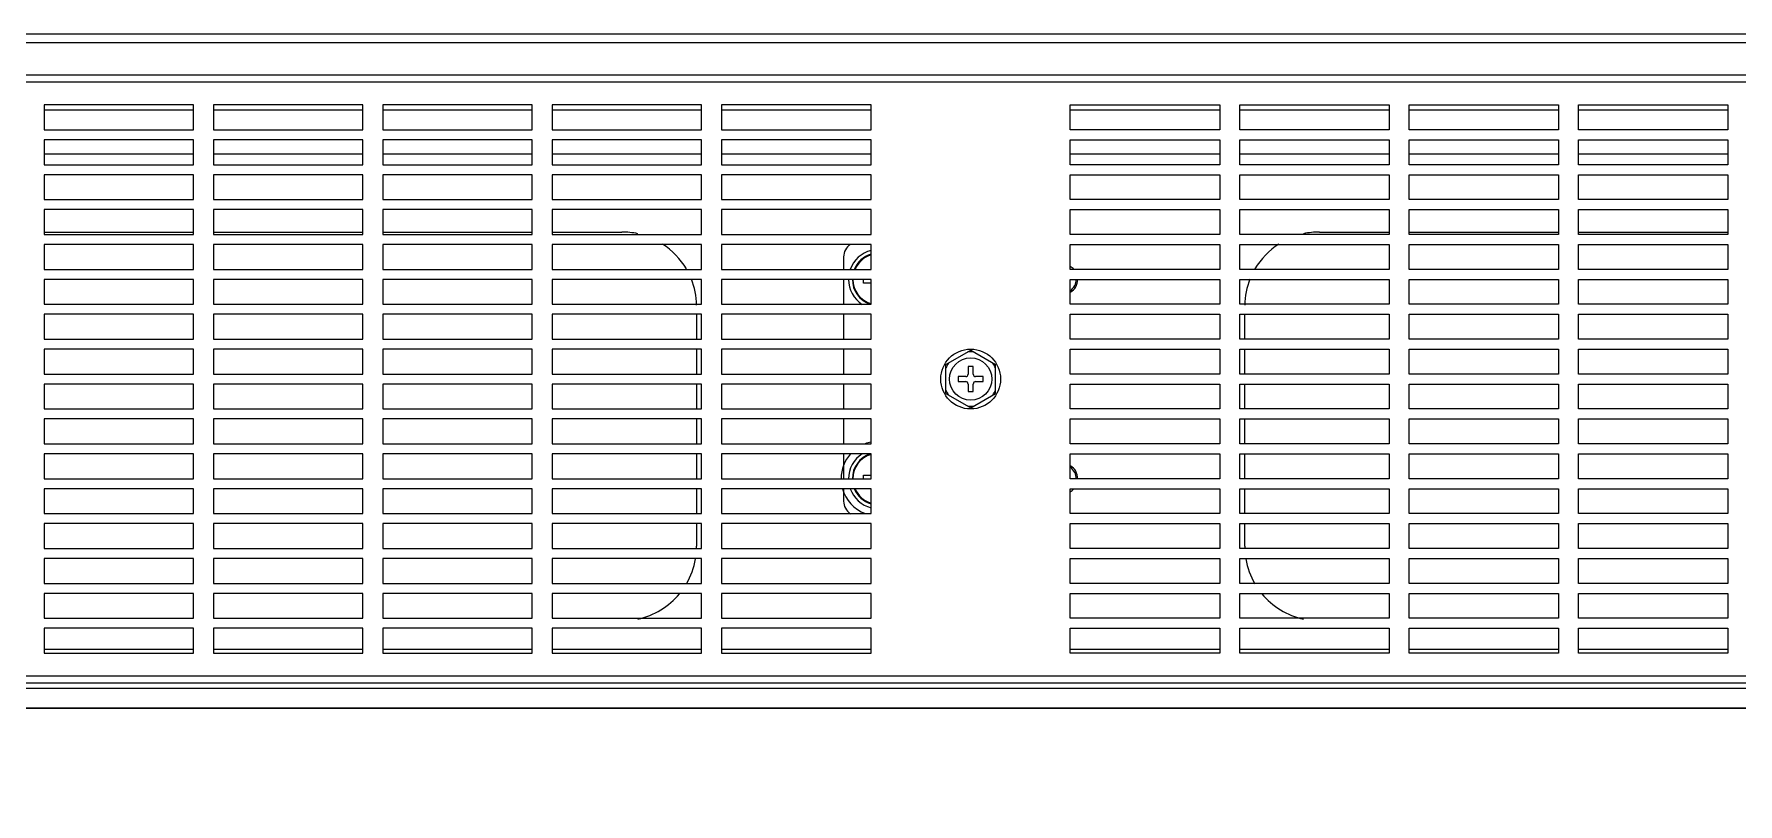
# Model space of a CAD drawing. Header units: millimetres. Extents: x 55614 to 110757, y -66981 to -47484.
# Drawn here: x 71010.5 to 71352.5, y -52353.1 to -52198.7 of the extents above; entities that cross this region are included whole.
import ezdxf

# ---------------------------------------------------------------- set-up
doc = ezdxf.new("R2010")
doc.units = ezdxf.units.MM
doc.layers.get('0').update_dxf_attribs({"lineweight": 15})
doc.layers.add('THICK', color=7, linetype='Continuous', lineweight=0)

# ---------------------------------------------------------------- blocks, each defined once
blk = doc.blocks.new('tuy67ui67')
at = {"color": 136, "linetype": 'Continuous'}
for p, q in [((18868.53, 14433.1), (17220.93, 14433.1)), ((17219.23, 14431.4), (18870.23, 14431.4)), ((17211.73, 14424.9), (18877.73, 14424.9)), ((17213.13, 14423.5), (18876.33, 14423.5)), ((17888.73, 14418.9), (17858.73, 14418.9)), ((17858.73, 14418.9), (17858.73, 14413.9)), ((17888.73, 14413.9), (17888.73, 14418.9)), ((17922.73, 14418.9), (17892.73, 14418.9)), ((17892.73, 14418.9), (17892.73, 14413.9)), ((17922.73, 14413.9), (17922.73, 14418.9)), ((17956.73, 14418.9), (17926.73, 14418.9)), ((17926.73, 14418.9), (17926.73, 14413.9)), ((17956.73, 14413.9), (17956.73, 14418.9)), ((17990.73, 14418.9), (17960.73, 14418.9)), ((17960.73, 14418.9), (17960.73, 14413.9)), ((17990.73, 14413.9), (17990.73, 14418.9)), ((18024.73, 14418.9), (17994.73, 14418.9)), ((17994.73, 14418.9), (17994.73, 14413.9)), ((18024.73, 14413.9), (18024.73, 14418.9)), ((18064.73, 14418.9), (18094.73, 14418.9)), ((18064.73, 14413.9), (18064.73, 14418.9)), ((18094.73, 14418.9), (18094.73, 14413.9)), ((18098.73, 14418.9), (18128.73, 14418.9)), ((18098.73, 14413.9), (18098.73, 14418.9)), ((18128.73, 14418.9), (18128.73, 14413.9)), ((18132.73, 14418.9), (18162.73, 14418.9)), ((18132.73, 14413.9), (18132.73, 14418.9)), ((18162.73, 14418.9), (18162.73, 14413.9)), ((18166.73, 14418.9), (18196.73, 14418.9)), ((18166.73, 14413.9), (18166.73, 14418.9)), ((18196.73, 14418.9), (18196.73, 14413.9)), ((17858.73, 14417.9), (17888.73, 14417.9)), ((17892.73, 14417.9), (17922.73, 14417.9)), ((17926.73, 14417.9), (17956.73, 14417.9)), ((17960.73, 14417.9), (17990.73, 14417.9)), ((17994.73, 14417.9), (18024.73, 14417.9)), ((18064.73, 14417.9), (18094.73, 14417.9)), ((18098.73, 14417.9), (18128.73, 14417.9)), ((18132.73, 14417.9), (18162.73, 14417.9)), ((18166.73, 14417.9), (18196.73, 14417.9)), ((17858.73, 14413.9), (17888.73, 14413.9)), ((17888.73, 14411.9), (17858.73, 14411.9)), ((17858.73, 14411.9), (17858.73, 14406.9)), ((17888.73, 14406.9), (17888.73, 14411.9)), ((17892.73, 14413.9), (17922.73, 14413.9)), ((17922.73, 14411.9), (17892.73, 14411.9)), ((17892.73, 14411.9), (17892.73, 14406.9)), ((17922.73, 14406.9), (17922.73, 14411.9)), ((17926.73, 14413.9), (17956.73, 14413.9)), ((17956.73, 14411.9), (17926.73, 14411.9)), ((17926.73, 14411.9), (17926.73, 14406.9)), ((17956.73, 14406.9), (17956.73, 14411.9)), ((17960.73, 14413.9), (17990.73, 14413.9)), ((17990.73, 14411.9), (17960.73, 14411.9)), ((17960.73, 14411.9), (17960.73, 14406.9)), ((17990.73, 14406.9), (17990.73, 14411.9)), ((17994.73, 14413.9), (18024.73, 14413.9)), ((18024.73, 14411.9), (17994.73, 14411.9)), ((17994.73, 14411.9), (17994.73, 14406.9)), ((18024.73, 14406.9), (18024.73, 14411.9)), ((18094.73, 14413.9), (18064.73, 14413.9)), ((18064.73, 14411.9), (18094.73, 14411.9)), ((18064.73, 14406.9), (18064.73, 14411.9)), ((18094.73, 14411.9), (18094.73, 14406.9)), ((18128.73, 14413.9), (18098.73, 14413.9)), ((18098.73, 14411.9), (18128.73, 14411.9)), ((18098.73, 14406.9), (18098.73, 14411.9)), ((18128.73, 14411.9), (18128.73, 14406.9)), ((18162.73, 14413.9), (18132.73, 14413.9)), ((18132.73, 14411.9), (18162.73, 14411.9)), ((18132.73, 14406.9), (18132.73, 14411.9)), ((18162.73, 14411.9), (18162.73, 14406.9)), ((18196.73, 14413.9), (18166.73, 14413.9)), ((18166.73, 14411.9), (18196.73, 14411.9)), ((18166.73, 14406.9), (18166.73, 14411.9)), ((18196.73, 14411.9), (18196.73, 14406.9)), ((17858.73, 14409.07), (17888.73, 14409.07)), ((17892.73, 14409.07), (17922.73, 14409.07)), ((17926.73, 14409.07), (17956.73, 14409.07)), ((17960.73, 14409.07), (17990.73, 14409.07)), ((17994.73, 14409.07), (18024.73, 14409.07)), ((18064.73, 14409.07), (18094.73, 14409.07)), ((18098.73, 14409.07), (18128.73, 14409.07)), ((18132.73, 14409.07), (18162.73, 14409.07)), ((18166.73, 14409.07), (18196.73, 14409.07)), ((17858.73, 14406.9), (17888.73, 14406.9)), ((17892.73, 14406.9), (17922.73, 14406.9)), ((17926.73, 14406.9), (17956.73, 14406.9)), ((17960.73, 14406.9), (17990.73, 14406.9)), ((17994.73, 14406.9), (18024.73, 14406.9)), ((18094.73, 14406.9), (18064.73, 14406.9)), ((18128.73, 14406.9), (18098.73, 14406.9)), ((18162.73, 14406.9), (18132.73, 14406.9)), ((18196.73, 14406.9), (18166.73, 14406.9)), ((17888.73, 14404.9), (17858.73, 14404.9)), ((17858.73, 14404.9), (17858.73, 14399.9)), ((17888.73, 14399.9), (17888.73, 14404.9)), ((17922.73, 14404.9), (17892.73, 14404.9)), ((17892.73, 14404.9), (17892.73, 14399.9)), ((17922.73, 14399.9), (17922.73, 14404.9)), ((17956.73, 14404.9), (17926.73, 14404.9)), ((17926.73, 14404.9), (17926.73, 14399.9)), ((17956.73, 14399.9), (17956.73, 14404.9)), ((17990.73, 14404.9), (17960.73, 14404.9)), ((17960.73, 14404.9), (17960.73, 14399.9)), ((17990.73, 14399.9), (17990.73, 14404.9)), ((18024.73, 14404.9), (17994.73, 14404.9)), ((17994.73, 14404.9), (17994.73, 14399.9)), ((18024.73, 14399.9), (18024.73, 14404.9)), ((18064.73, 14404.9), (18094.73, 14404.9)), ((18064.73, 14399.9), (18064.73, 14404.9)), ((18094.73, 14404.9), (18094.73, 14399.9)), ((18098.73, 14404.9), (18128.73, 14404.9)), ((18098.73, 14399.9), (18098.73, 14404.9)), ((18128.73, 14404.9), (18128.73, 14399.9)), ((18132.73, 14404.9), (18162.73, 14404.9)), ((18132.73, 14399.9), (18132.73, 14404.9)), ((18162.73, 14404.9), (18162.73, 14399.9)), ((18166.73, 14404.9), (18196.73, 14404.9)), ((18166.73, 14399.9), (18166.73, 14404.9)), ((18196.73, 14404.9), (18196.73, 14399.9)), ((17858.73, 14399.9), (17888.73, 14399.9)), ((17892.73, 14399.9), (17922.73, 14399.9)), ((17926.73, 14399.9), (17956.73, 14399.9)), ((17960.73, 14399.9), (17990.73, 14399.9)), ((17994.73, 14399.9), (18024.73, 14399.9)), ((18094.73, 14399.9), (18064.73, 14399.9)), ((18128.73, 14399.9), (18098.73, 14399.9)), ((18162.73, 14399.9), (18132.73, 14399.9)), ((18196.73, 14399.9), (18166.73, 14399.9)), ((17888.73, 14397.9), (17858.73, 14397.9)), ((17858.73, 14397.9), (17858.73, 14392.9)), ((17888.73, 14392.9), (17888.73, 14397.9)), ((17922.73, 14397.9), (17892.73, 14397.9)), ((17892.73, 14397.9), (17892.73, 14392.9)), ((17922.73, 14392.9), (17922.73, 14397.9)), ((17956.73, 14397.9), (17926.73, 14397.9)), ((17926.73, 14397.9), (17926.73, 14392.9)), ((17956.73, 14392.9), (17956.73, 14397.9)), ((17990.73, 14397.9), (17960.73, 14397.9)), ((17960.73, 14397.9), (17960.73, 14392.9)), ((17990.73, 14392.9), (17990.73, 14397.9)), ((18024.73, 14397.9), (17994.73, 14397.9)), ((17994.73, 14397.9), (17994.73, 14392.9)), ((18024.73, 14392.9), (18024.73, 14397.9)), ((18064.73, 14397.9), (18094.73, 14397.9)), ((18064.73, 14392.9), (18064.73, 14397.9)), ((18094.73, 14397.9), (18094.73, 14392.9)), ((18098.73, 14397.9), (18128.73, 14397.9)), ((18098.73, 14392.9), (18098.73, 14397.9)), ((18128.73, 14397.9), (18128.73, 14392.9)), ((18132.73, 14397.9), (18162.73, 14397.9)), ((18132.73, 14392.9), (18132.73, 14397.9)), ((18162.73, 14397.9), (18162.73, 14392.9)), ((18166.73, 14397.9), (18196.73, 14397.9)), ((18166.73, 14392.9), (18166.73, 14397.9)), ((18196.73, 14397.9), (18196.73, 14392.9)), ((17858.73, 14393.4), (17888.73, 14393.4)), ((17858.73, 14392.9), (17888.73, 14392.9)), ((17892.73, 14393.4), (17922.73, 14393.4)), ((17892.73, 14392.9), (17922.73, 14392.9)), ((17926.73, 14393.4), (17956.73, 14393.4)), ((17926.73, 14392.9), (17956.73, 14392.9)), ((17960.73, 14393.4), (17974.73, 14393.4)), ((17960.73, 14392.9), (17990.73, 14392.9)), ((17994.73, 14392.9), (18024.73, 14392.9)), ((18094.73, 14392.9), (18064.73, 14392.9)), ((18128.73, 14392.9), (18098.73, 14392.9)), ((18114.73, 14393.4), (18128.73, 14393.4)), ((18132.73, 14393.4), (18162.73, 14393.4)), ((18162.73, 14392.9), (18132.73, 14392.9)), ((18166.73, 14393.4), (18196.73, 14393.4)), ((18196.73, 14392.9), (18166.73, 14392.9)), ((17888.73, 14390.9), (17858.73, 14390.9)), ((17858.73, 14390.9), (17858.73, 14385.9)), ((17888.73, 14385.9), (17888.73, 14390.9)), ((17922.73, 14390.9), (17892.73, 14390.9)), ((17892.73, 14390.9), (17892.73, 14385.9)), ((17922.73, 14385.9), (17922.73, 14390.9)), ((17956.73, 14390.9), (17926.73, 14390.9)), ((17926.73, 14390.9), (17926.73, 14385.9)), ((17956.73, 14385.9), (17956.73, 14390.9)), ((17990.73, 14390.9), (17960.73, 14390.9)), ((17960.73, 14390.9), (17960.73, 14385.9)), ((17990.73, 14385.9), (17990.73, 14390.9)), ((18024.73, 14390.9), (17994.73, 14390.9)), ((17994.73, 14390.9), (17994.73, 14385.9)), ((18019.23, 14388.4), (18019.23, 14385.9)), ((18024.73, 14385.9), (18024.73, 14390.9)), ((18064.73, 14390.9), (18094.73, 14390.9)), ((18064.73, 14385.9), (18064.73, 14390.9)), ((18094.73, 14390.9), (18094.73, 14385.9)), ((18098.73, 14390.9), (18128.73, 14390.9)), ((18098.73, 14385.9), (18098.73, 14390.9)), ((18128.73, 14390.9), (18128.73, 14385.9)), ((18132.73, 14390.9), (18162.73, 14390.9)), ((18132.73, 14385.9), (18132.73, 14390.9)), ((18162.73, 14390.9), (18162.73, 14385.9)), ((18166.73, 14390.9), (18196.73, 14390.9)), ((18166.73, 14385.9), (18166.73, 14390.9)), ((18196.73, 14390.9), (18196.73, 14385.9)), ((17858.73, 14385.9), (17888.73, 14385.9)), ((17892.73, 14385.9), (17922.73, 14385.9)), ((17926.73, 14385.9), (17956.73, 14385.9)), ((17960.73, 14385.9), (17990.73, 14385.9)), ((17994.73, 14385.9), (18024.73, 14385.9)), ((18094.73, 14385.9), (18064.73, 14385.9)), ((18128.73, 14385.9), (18098.73, 14385.9)), ((18162.73, 14385.9), (18132.73, 14385.9)), ((18196.73, 14385.9), (18166.73, 14385.9)), ((17888.73, 14383.9), (17858.73, 14383.9)), ((17858.73, 14383.9), (17858.73, 14378.9)), ((17888.73, 14378.9), (17888.73, 14383.9)), ((17922.73, 14383.9), (17892.73, 14383.9)), ((17892.73, 14383.9), (17892.73, 14378.9)), ((17922.73, 14378.9), (17922.73, 14383.9)), ((17956.73, 14383.9), (17926.73, 14383.9)), ((17926.73, 14383.9), (17926.73, 14378.9)), ((17956.73, 14378.9), (17956.73, 14383.9)), ((17990.73, 14383.9), (17960.73, 14383.9)), ((17960.73, 14383.9), (17960.73, 14378.9)), ((17990.73, 14378.9), (17990.73, 14383.9)), ((18024.73, 14383.9), (17994.73, 14383.9)), ((17994.73, 14383.9), (17994.73, 14378.9)), ((18019.23, 14383.9), (18019.23, 14378.9)), ((18023.23, 14383.15), (18023.23, 14383.9)), ((18024.73, 14383.15), (18023.23, 14383.15)), ((18024.73, 14378.9), (18024.73, 14383.9)), ((18064.73, 14383.9), (18094.73, 14383.9)), ((18064.73, 14378.9), (18064.73, 14383.9)), ((18094.73, 14383.9), (18094.73, 14378.9)), ((18098.73, 14383.9), (18128.73, 14383.9)), ((18098.73, 14378.9), (18098.73, 14383.9)), ((18128.73, 14383.9), (18128.73, 14378.9)), ((18132.73, 14383.9), (18162.73, 14383.9)), ((18132.73, 14378.9), (18132.73, 14383.9)), ((18162.73, 14383.9), (18162.73, 14378.9)), ((18166.73, 14383.9), (18196.73, 14383.9)), ((18166.73, 14378.9), (18166.73, 14383.9)), ((18196.73, 14383.9), (18196.73, 14378.9)), ((17858.73, 14378.9), (17888.73, 14378.9)), ((17892.73, 14378.9), (17922.73, 14378.9)), ((17926.73, 14378.9), (17956.73, 14378.9)), ((17960.73, 14378.9), (17990.73, 14378.9)), ((17994.73, 14378.9), (18024.73, 14378.9)), ((18094.73, 14378.9), (18064.73, 14378.9)), ((18128.73, 14378.9), (18098.73, 14378.9)), ((18162.73, 14378.9), (18132.73, 14378.9)), ((18196.73, 14378.9), (18166.73, 14378.9)), ((17888.73, 14376.9), (17858.73, 14376.9)), ((17858.73, 14376.9), (17858.73, 14371.9)), ((17888.73, 14371.9), (17888.73, 14376.9)), ((17922.73, 14376.9), (17892.73, 14376.9)), ((17892.73, 14376.9), (17892.73, 14371.9)), ((17922.73, 14371.9), (17922.73, 14376.9)), ((17956.73, 14376.9), (17926.73, 14376.9)), ((17926.73, 14376.9), (17926.73, 14371.9)), ((17956.73, 14371.9), (17956.73, 14376.9)), ((17990.73, 14376.9), (17960.73, 14376.9)), ((17960.73, 14376.9), (17960.73, 14371.9)), ((17989.73, 14376.9), (17989.73, 14371.9)), ((17990.73, 14371.9), (17990.73, 14376.9)), ((18024.73, 14376.9), (17994.73, 14376.9)), ((17994.73, 14376.9), (17994.73, 14371.9)), ((18019.23, 14376.9), (18019.23, 14371.9)), ((18024.73, 14371.9), (18024.73, 14376.9)), ((18064.73, 14376.9), (18094.73, 14376.9)), ((18064.73, 14371.9), (18064.73, 14376.9)), ((18094.73, 14376.9), (18094.73, 14371.9)), ((18098.73, 14376.9), (18128.73, 14376.9)), ((18098.73, 14371.9), (18098.73, 14376.9)), ((18099.73, 14371.9), (18099.73, 14376.9)), ((18128.73, 14376.9), (18128.73, 14371.9)), ((18132.73, 14376.9), (18162.73, 14376.9)), ((18132.73, 14371.9), (18132.73, 14376.9)), ((18162.73, 14376.9), (18162.73, 14371.9)), ((18166.73, 14376.9), (18196.73, 14376.9)), ((18166.73, 14371.9), (18166.73, 14376.9)), ((18196.73, 14376.9), (18196.73, 14371.9)), ((17858.73, 14371.9), (17888.73, 14371.9)), ((17892.73, 14371.9), (17922.73, 14371.9)), ((17926.73, 14371.9), (17956.73, 14371.9)), ((17960.73, 14371.9), (17990.73, 14371.9)), ((17994.73, 14371.9), (18024.73, 14371.9)), ((18094.73, 14371.9), (18064.73, 14371.9)), ((18128.73, 14371.9), (18098.73, 14371.9)), ((18162.73, 14371.9), (18132.73, 14371.9)), ((18196.73, 14371.9), (18166.73, 14371.9)), ((17888.73, 14369.9), (17858.73, 14369.9)), ((17858.73, 14369.9), (17858.73, 14364.9)), ((17888.73, 14364.9), (17888.73, 14369.9)), ((17922.73, 14369.9), (17892.73, 14369.9)), ((17892.73, 14369.9), (17892.73, 14364.9)), ((17922.73, 14364.9), (17922.73, 14369.9)), ((17956.73, 14369.9), (17926.73, 14369.9)), ((17926.73, 14369.9), (17926.73, 14364.9)), ((17956.73, 14364.9), (17956.73, 14369.9)), ((17990.73, 14369.9), (17960.73, 14369.9)), ((17960.73, 14369.9), (17960.73, 14364.9)), ((17989.73, 14369.9), (17989.73, 14364.9)), ((17990.73, 14364.9), (17990.73, 14369.9)), ((18024.73, 14369.9), (17994.73, 14369.9)), ((17994.73, 14369.9), (17994.73, 14364.9)), ((18019.23, 14369.9), (18019.23, 14364.9)), ((18024.73, 14364.9), (18024.73, 14369.9)), ((18039.73, 14366.79), (18044.73, 14369.68)), ((18044.73, 14369.68), (18049.73, 14366.79)), ((18064.73, 14369.9), (18094.73, 14369.9)), ((18064.73, 14364.9), (18064.73, 14369.9)), ((18094.73, 14369.9), (18094.73, 14364.9)), ((18098.73, 14369.9), (18128.73, 14369.9)), ((18098.73, 14364.9), (18098.73, 14369.9)), ((18099.73, 14364.9), (18099.73, 14369.9)), ((18128.73, 14369.9), (18128.73, 14364.9)), ((18132.73, 14369.9), (18162.73, 14369.9)), ((18132.73, 14364.9), (18132.73, 14369.9)), ((18162.73, 14369.9), (18162.73, 14364.9)), ((18166.73, 14369.9), (18196.73, 14369.9)), ((18166.73, 14364.9), (18166.73, 14369.9)), ((18196.73, 14369.9), (18196.73, 14364.9)), ((17858.73, 14364.9), (17888.73, 14364.9)), ((17892.73, 14364.9), (17922.73, 14364.9)), ((17926.73, 14364.9), (17956.73, 14364.9)), ((17960.73, 14364.9), (17990.73, 14364.9)), ((17994.73, 14364.9), (18024.73, 14364.9)), ((18039.73, 14361.02), (18039.73, 14366.79)), ((18043.73, 14364.4), (18042.23, 14364.4)), ((18042.23, 14364.4), (18042.23, 14363.4)), ((18045.23, 14366.4), (18044.23, 14366.4)), ((18044.23, 14366.4), (18044.23, 14364.9)), ((18045.23, 14364.9), (18045.23, 14366.4)), ((18047.23, 14364.4), (18045.73, 14364.4)), ((18047.23, 14363.4), (18047.23, 14364.4)), ((18049.73, 14361.02), (18049.73, 14366.79)), ((18094.73, 14364.9), (18064.73, 14364.9)), ((18128.73, 14364.9), (18098.73, 14364.9)), ((18162.73, 14364.9), (18132.73, 14364.9)), ((18196.73, 14364.9), (18166.73, 14364.9)), ((17888.73, 14362.9), (17858.73, 14362.9)), ((17858.73, 14362.9), (17858.73, 14357.9)), ((17888.73, 14357.9), (17888.73, 14362.9)), ((17922.73, 14362.9), (17892.73, 14362.9)), ((17892.73, 14362.9), (17892.73, 14357.9)), ((17922.73, 14357.9), (17922.73, 14362.9)), ((17956.73, 14362.9), (17926.73, 14362.9)), ((17926.73, 14362.9), (17926.73, 14357.9)), ((17956.73, 14357.9), (17956.73, 14362.9)), ((17990.73, 14362.9), (17960.73, 14362.9)), ((17960.73, 14362.9), (17960.73, 14357.9)), ((17989.73, 14362.9), (17989.73, 14357.9)), ((17990.73, 14357.9), (17990.73, 14362.9)), ((18024.73, 14362.9), (17994.73, 14362.9)), ((17994.73, 14362.9), (17994.73, 14357.9)), ((18019.23, 14362.9), (18019.23, 14357.9)), ((18024.73, 14357.9), (18024.73, 14362.9)), ((18039.73, 14361.02), (18044.73, 14358.13)), ((18042.23, 14363.4), (18043.73, 14363.4)), ((18044.23, 14362.9), (18044.23, 14361.4)), ((18044.23, 14361.4), (18045.23, 14361.4)), ((18044.73, 14358.13), (18049.73, 14361.02)), ((18045.23, 14361.4), (18045.23, 14362.9)), ((18045.73, 14363.4), (18047.23, 14363.4)), ((18064.73, 14362.9), (18094.73, 14362.9)), ((18064.73, 14357.9), (18064.73, 14362.9)), ((18094.73, 14362.9), (18094.73, 14357.9)), ((18098.73, 14362.9), (18128.73, 14362.9)), ((18098.73, 14357.9), (18098.73, 14362.9)), ((18099.73, 14357.9), (18099.73, 14362.9)), ((18128.73, 14362.9), (18128.73, 14357.9)), ((18132.73, 14362.9), (18162.73, 14362.9)), ((18132.73, 14357.9), (18132.73, 14362.9)), ((18162.73, 14362.9), (18162.73, 14357.9)), ((18166.73, 14362.9), (18196.73, 14362.9)), ((18166.73, 14357.9), (18166.73, 14362.9)), ((18196.73, 14362.9), (18196.73, 14357.9)), ((17858.73, 14357.9), (17888.73, 14357.9)), ((17892.73, 14357.9), (17922.73, 14357.9)), ((17926.73, 14357.9), (17956.73, 14357.9)), ((17960.73, 14357.9), (17990.73, 14357.9)), ((17994.73, 14357.9), (18024.73, 14357.9)), ((18094.73, 14357.9), (18064.73, 14357.9)), ((18128.73, 14357.9), (18098.73, 14357.9)), ((18162.73, 14357.9), (18132.73, 14357.9)), ((18196.73, 14357.9), (18166.73, 14357.9)), ((17888.73, 14355.9), (17858.73, 14355.9)), ((17858.73, 14355.9), (17858.73, 14350.9)), ((17888.73, 14350.9), (17888.73, 14355.9)), ((17922.73, 14355.9), (17892.73, 14355.9)), ((17892.73, 14355.9), (17892.73, 14350.9)), ((17922.73, 14350.9), (17922.73, 14355.9)), ((17956.73, 14355.9), (17926.73, 14355.9)), ((17926.73, 14355.9), (17926.73, 14350.9)), ((17956.73, 14350.9), (17956.73, 14355.9)), ((17990.73, 14355.9), (17960.73, 14355.9)), ((17960.73, 14355.9), (17960.73, 14350.9)), ((17989.73, 14355.9), (17989.73, 14350.9)), ((17990.73, 14350.9), (17990.73, 14355.9)), ((18024.73, 14355.9), (17994.73, 14355.9)), ((17994.73, 14355.9), (17994.73, 14350.9)), ((18019.23, 14355.9), (18019.23, 14350.9)), ((18024.73, 14350.9), (18024.73, 14355.9)), ((18064.73, 14355.9), (18094.73, 14355.9)), ((18064.73, 14350.9), (18064.73, 14355.9)), ((18094.73, 14355.9), (18094.73, 14350.9)), ((18098.73, 14355.9), (18128.73, 14355.9)), ((18098.73, 14350.9), (18098.73, 14355.9)), ((18099.73, 14350.9), (18099.73, 14355.9)), ((18128.73, 14355.9), (18128.73, 14350.9)), ((18132.73, 14355.9), (18162.73, 14355.9)), ((18132.73, 14350.9), (18132.73, 14355.9)), ((18162.73, 14355.9), (18162.73, 14350.9)), ((18166.73, 14355.9), (18196.73, 14355.9)), ((18166.73, 14350.9), (18166.73, 14355.9)), ((18196.73, 14355.9), (18196.73, 14350.9)), ((17858.73, 14350.9), (17888.73, 14350.9)), ((17892.73, 14350.9), (17922.73, 14350.9)), ((17926.73, 14350.9), (17956.73, 14350.9)), ((17960.73, 14350.9), (17990.73, 14350.9)), ((17994.73, 14350.9), (18024.73, 14350.9)), ((18094.73, 14350.9), (18064.73, 14350.9)), ((18128.73, 14350.9), (18098.73, 14350.9)), ((18162.73, 14350.9), (18132.73, 14350.9)), ((18196.73, 14350.9), (18166.73, 14350.9)), ((17888.73, 14348.9), (17858.73, 14348.9)), ((17858.73, 14348.9), (17858.73, 14343.9)), ((17888.73, 14343.9), (17888.73, 14348.9)), ((17922.73, 14348.9), (17892.73, 14348.9)), ((17892.73, 14348.9), (17892.73, 14343.9)), ((17922.73, 14343.9), (17922.73, 14348.9)), ((17956.73, 14348.9), (17926.73, 14348.9)), ((17926.73, 14348.9), (17926.73, 14343.9)), ((17956.73, 14343.9), (17956.73, 14348.9)), ((17990.73, 14348.9), (17960.73, 14348.9)), ((17960.73, 14348.9), (17960.73, 14343.9)), ((17989.73, 14348.9), (17989.73, 14343.9)), ((17990.73, 14343.9), (17990.73, 14348.9)), ((18024.73, 14348.9), (17994.73, 14348.9)), ((17994.73, 14348.9), (17994.73, 14343.9)), ((18019.23, 14348.9), (18019.23, 14343.9)), ((18024.73, 14343.9), (18024.73, 14348.9)), ((18064.73, 14348.9), (18094.73, 14348.9)), ((18064.73, 14343.9), (18064.73, 14348.9)), ((18094.73, 14348.9), (18094.73, 14343.9)), ((18098.73, 14348.9), (18128.73, 14348.9)), ((18098.73, 14343.9), (18098.73, 14348.9)), ((18099.73, 14343.9), (18099.73, 14348.9)), ((18128.73, 14348.9), (18128.73, 14343.9)), ((18132.73, 14348.9), (18162.73, 14348.9)), ((18132.73, 14343.9), (18132.73, 14348.9)), ((18162.73, 14348.9), (18162.73, 14343.9)), ((18166.73, 14348.9), (18196.73, 14348.9)), ((18166.73, 14343.9), (18166.73, 14348.9)), ((18196.73, 14348.9), (18196.73, 14343.9)), ((17858.73, 14343.9), (17888.73, 14343.9)), ((17892.73, 14343.9), (17922.73, 14343.9)), ((17926.73, 14343.9), (17956.73, 14343.9)), ((17960.73, 14343.9), (17990.73, 14343.9)), ((17994.73, 14343.9), (18024.73, 14343.9)), ((18023.23, 14344.65), (18024.73, 14344.65)), ((18023.23, 14343.9), (18023.23, 14344.65)), ((18094.73, 14343.9), (18064.73, 14343.9)), ((18128.73, 14343.9), (18098.73, 14343.9)), ((18162.73, 14343.9), (18132.73, 14343.9)), ((18196.73, 14343.9), (18166.73, 14343.9)), ((17888.73, 14341.9), (17858.73, 14341.9)), ((17858.73, 14341.9), (17858.73, 14336.9)), ((17888.73, 14336.9), (17888.73, 14341.9)), ((17922.73, 14341.9), (17892.73, 14341.9)), ((17892.73, 14341.9), (17892.73, 14336.9)), ((17922.73, 14336.9), (17922.73, 14341.9)), ((17956.73, 14341.9), (17926.73, 14341.9)), ((17926.73, 14341.9), (17926.73, 14336.9)), ((17956.73, 14336.9), (17956.73, 14341.9)), ((17990.73, 14341.9), (17960.73, 14341.9)), ((17960.73, 14341.9), (17960.73, 14336.9)), ((17989.73, 14341.9), (17989.73, 14336.9)), ((17990.73, 14336.9), (17990.73, 14341.9)), ((18024.73, 14341.9), (17994.73, 14341.9)), ((17994.73, 14341.9), (17994.73, 14336.9)), ((18019.23, 14341.9), (18019.23, 14339.4)), ((18024.73, 14336.9), (18024.73, 14341.9)), ((18064.73, 14341.9), (18094.73, 14341.9)), ((18064.73, 14336.9), (18064.73, 14341.9)), ((18094.73, 14341.9), (18094.73, 14336.9)), ((18098.73, 14341.9), (18128.73, 14341.9)), ((18098.73, 14336.9), (18098.73, 14341.9)), ((18099.73, 14336.9), (18099.73, 14341.9)), ((18128.73, 14341.9), (18128.73, 14336.9)), ((18132.73, 14341.9), (18162.73, 14341.9)), ((18132.73, 14336.9), (18132.73, 14341.9)), ((18162.73, 14341.9), (18162.73, 14336.9)), ((18166.73, 14341.9), (18196.73, 14341.9)), ((18166.73, 14336.9), (18166.73, 14341.9)), ((18196.73, 14341.9), (18196.73, 14336.9)), ((17858.73, 14336.9), (17888.73, 14336.9)), ((17892.73, 14336.9), (17922.73, 14336.9)), ((17926.73, 14336.9), (17956.73, 14336.9)), ((17960.73, 14336.9), (17990.73, 14336.9)), ((17994.73, 14336.9), (18024.73, 14336.9)), ((18094.73, 14336.9), (18064.73, 14336.9)), ((18128.73, 14336.9), (18098.73, 14336.9)), ((18162.73, 14336.9), (18132.73, 14336.9)), ((18196.73, 14336.9), (18166.73, 14336.9)), ((17888.73, 14334.9), (17858.73, 14334.9)), ((17858.73, 14334.9), (17858.73, 14329.9)), ((17888.73, 14329.9), (17888.73, 14334.9)), ((17922.73, 14334.9), (17892.73, 14334.9)), ((17892.73, 14334.9), (17892.73, 14329.9)), ((17922.73, 14329.9), (17922.73, 14334.9)), ((17956.73, 14334.9), (17926.73, 14334.9)), ((17926.73, 14334.9), (17926.73, 14329.9)), ((17956.73, 14329.9), (17956.73, 14334.9)), ((17990.73, 14334.9), (17960.73, 14334.9)), ((17960.73, 14334.9), (17960.73, 14329.9)), ((17989.73, 14334.9), (17989.73, 14330.4)), ((17990.73, 14329.9), (17990.73, 14334.9)), ((18024.73, 14334.9), (17994.73, 14334.9)), ((17994.73, 14334.9), (17994.73, 14329.9)), ((18024.73, 14329.9), (18024.73, 14334.9)), ((18064.73, 14334.9), (18094.73, 14334.9)), ((18064.73, 14329.9), (18064.73, 14334.9)), ((18094.73, 14334.9), (18094.73, 14329.9)), ((18098.73, 14334.9), (18128.73, 14334.9)), ((18098.73, 14329.9), (18098.73, 14334.9)), ((18099.73, 14330.4), (18099.73, 14334.9)), ((18128.73, 14334.9), (18128.73, 14329.9)), ((18132.73, 14334.9), (18162.73, 14334.9)), ((18132.73, 14329.9), (18132.73, 14334.9)), ((18162.73, 14334.9), (18162.73, 14329.9)), ((18166.73, 14334.9), (18196.73, 14334.9)), ((18166.73, 14329.9), (18166.73, 14334.9)), ((18196.73, 14334.9), (18196.73, 14329.9)), ((17858.73, 14329.9), (17888.73, 14329.9)), ((17892.73, 14329.9), (17922.73, 14329.9)), ((17926.73, 14329.9), (17956.73, 14329.9)), ((17960.73, 14329.9), (17990.73, 14329.9)), ((17994.73, 14329.9), (18024.73, 14329.9)), ((18094.73, 14329.9), (18064.73, 14329.9)), ((18128.73, 14329.9), (18098.73, 14329.9)), ((18162.73, 14329.9), (18132.73, 14329.9)), ((18196.73, 14329.9), (18166.73, 14329.9)), ((17888.73, 14327.9), (17858.73, 14327.9)), ((17858.73, 14327.9), (17858.73, 14322.9)), ((17888.73, 14322.9), (17888.73, 14327.9)), ((17922.73, 14327.9), (17892.73, 14327.9)), ((17892.73, 14327.9), (17892.73, 14322.9)), ((17922.73, 14322.9), (17922.73, 14327.9)), ((17956.73, 14327.9), (17926.73, 14327.9)), ((17926.73, 14327.9), (17926.73, 14322.9)), ((17956.73, 14322.9), (17956.73, 14327.9)), ((17990.73, 14327.9), (17960.73, 14327.9)), ((17960.73, 14327.9), (17960.73, 14322.9)), ((17990.73, 14322.9), (17990.73, 14327.9)), ((18024.73, 14327.9), (17994.73, 14327.9)), ((17994.73, 14327.9), (17994.73, 14322.9)), ((18024.73, 14322.9), (18024.73, 14327.9)), ((18064.73, 14327.9), (18094.73, 14327.9)), ((18064.73, 14322.9), (18064.73, 14327.9)), ((18094.73, 14327.9), (18094.73, 14322.9)), ((18098.73, 14327.9), (18128.73, 14327.9)), ((18098.73, 14322.9), (18098.73, 14327.9)), ((18128.73, 14327.9), (18128.73, 14322.9)), ((18132.73, 14327.9), (18162.73, 14327.9)), ((18132.73, 14322.9), (18132.73, 14327.9)), ((18162.73, 14327.9), (18162.73, 14322.9)), ((18166.73, 14327.9), (18196.73, 14327.9)), ((18166.73, 14322.9), (18166.73, 14327.9)), ((18196.73, 14327.9), (18196.73, 14322.9)), ((17858.73, 14322.9), (17888.73, 14322.9)), ((17888.73, 14320.9), (17858.73, 14320.9)), ((17858.73, 14320.9), (17858.73, 14315.9)), ((17888.73, 14315.9), (17888.73, 14320.9)), ((17892.73, 14322.9), (17922.73, 14322.9)), ((17922.73, 14320.9), (17892.73, 14320.9)), ((17892.73, 14320.9), (17892.73, 14315.9)), ((17922.73, 14315.9), (17922.73, 14320.9)), ((17926.73, 14322.9), (17956.73, 14322.9)), ((17956.73, 14320.9), (17926.73, 14320.9)), ((17926.73, 14320.9), (17926.73, 14315.9)), ((17956.73, 14315.9), (17956.73, 14320.9)), ((17960.73, 14322.9), (17990.73, 14322.9)), ((17990.73, 14320.9), (17960.73, 14320.9)), ((17960.73, 14320.9), (17960.73, 14315.9)), ((17990.73, 14315.9), (17990.73, 14320.9)), ((17994.73, 14322.9), (18024.73, 14322.9)), ((18024.73, 14320.9), (17994.73, 14320.9)), ((17994.73, 14320.9), (17994.73, 14315.9)), ((18024.73, 14315.9), (18024.73, 14320.9)), ((18094.73, 14322.9), (18064.73, 14322.9)), ((18064.73, 14320.9), (18094.73, 14320.9)), ((18064.73, 14315.9), (18064.73, 14320.9)), ((18094.73, 14320.9), (18094.73, 14315.9)), ((18128.73, 14322.9), (18098.73, 14322.9)), ((18098.73, 14320.9), (18128.73, 14320.9)), ((18098.73, 14315.9), (18098.73, 14320.9)), ((18128.73, 14320.9), (18128.73, 14315.9)), ((18162.73, 14322.9), (18132.73, 14322.9)), ((18132.73, 14320.9), (18162.73, 14320.9)), ((18132.73, 14315.9), (18132.73, 14320.9)), ((18162.73, 14320.9), (18162.73, 14315.9)), ((18196.73, 14322.9), (18166.73, 14322.9)), ((18166.73, 14320.9), (18196.73, 14320.9)), ((18166.73, 14315.9), (18166.73, 14320.9)), ((18196.73, 14320.9), (18196.73, 14315.9)), ((17858.73, 14315.9), (17888.73, 14315.9)), ((17888.73, 14313.9), (17858.73, 14313.9)), ((17858.73, 14313.9), (17858.73, 14308.9)), ((17888.73, 14308.9), (17888.73, 14313.9)), ((17892.73, 14315.9), (17922.73, 14315.9)), ((17922.73, 14313.9), (17892.73, 14313.9)), ((17892.73, 14313.9), (17892.73, 14308.9)), ((17922.73, 14308.9), (17922.73, 14313.9)), ((17926.73, 14315.9), (17956.73, 14315.9)), ((17956.73, 14313.9), (17926.73, 14313.9)), ((17926.73, 14313.9), (17926.73, 14308.9)), ((17956.73, 14308.9), (17956.73, 14313.9)), ((17960.73, 14315.9), (17990.73, 14315.9)), ((17990.73, 14313.9), (17960.73, 14313.9)), ((17960.73, 14313.9), (17960.73, 14308.9)), ((17990.73, 14308.9), (17990.73, 14313.9)), ((17994.73, 14315.9), (18024.73, 14315.9)), ((18024.73, 14313.9), (17994.73, 14313.9)), ((17994.73, 14313.9), (17994.73, 14308.9)), ((18024.73, 14308.9), (18024.73, 14313.9)), ((18094.73, 14315.9), (18064.73, 14315.9)), ((18064.73, 14313.9), (18094.73, 14313.9)), ((18064.73, 14308.9), (18064.73, 14313.9)), ((18094.73, 14313.9), (18094.73, 14308.9)), ((18128.73, 14315.9), (18098.73, 14315.9)), ((18098.73, 14313.9), (18128.73, 14313.9)), ((18098.73, 14308.9), (18098.73, 14313.9)), ((18128.73, 14313.9), (18128.73, 14308.9)), ((18162.73, 14315.9), (18132.73, 14315.9)), ((18132.73, 14313.9), (18162.73, 14313.9)), ((18132.73, 14308.9), (18132.73, 14313.9)), ((18162.73, 14313.9), (18162.73, 14308.9)), ((18196.73, 14315.9), (18166.73, 14315.9)), ((18166.73, 14313.9), (18196.73, 14313.9)), ((18166.73, 14308.9), (18166.73, 14313.9)), ((18196.73, 14313.9), (18196.73, 14308.9)), ((17858.73, 14309.73), (17888.73, 14309.73)), ((17892.73, 14309.73), (17922.73, 14309.73)), ((17926.73, 14309.73), (17956.73, 14309.73)), ((17960.73, 14309.73), (17990.73, 14309.73)), ((17994.73, 14309.73), (18024.73, 14309.73)), ((18064.73, 14309.73), (18094.73, 14309.73)), ((18098.73, 14309.73), (18128.73, 14309.73)), ((18132.73, 14309.73), (18162.73, 14309.73)), ((18166.73, 14309.73), (18196.73, 14309.73)), ((17858.73, 14308.9), (17888.73, 14308.9)), ((17892.73, 14308.9), (17922.73, 14308.9)), ((17926.73, 14308.9), (17956.73, 14308.9)), ((17960.73, 14308.9), (17990.73, 14308.9)), ((17994.73, 14308.9), (18024.73, 14308.9)), ((18094.73, 14308.9), (18064.73, 14308.9)), ((18128.73, 14308.9), (18098.73, 14308.9)), ((18162.73, 14308.9), (18132.73, 14308.9)), ((18196.73, 14308.9), (18166.73, 14308.9)), ((18877.73, 14302.9), (17211.73, 14302.9)), ((18876.33, 14304.3), (17213.13, 14304.3)), ((17212.23, 14301.91), (18514.73, 14301.91)), ((17212.23, 14297.9), (18514.73, 14297.9)), ((17265.23, 14297.9), (18824.23, 14297.9))]:
    blk.add_line(p, q, dxfattribs=at)
for radius in [6, 4.25]:
    blk.add_circle((18044.73, 14363.9), radius, dxfattribs=at)
for centre, radius, start, end in [((17974.73, 14378.4), 15, 77.6568, 90), ((18114.73, 14378.4), 15, 90, 102.3432), ((17974.73, 14378.4), 15, 30.3556, 57.0538), ((18022.23, 14388.4), 3, 123.0692, 180), ((18026.23, 14383.9), 6, 104.5033, 160.4833), ((18026.23, 14383.9), 5.25, 106.6255, 157.5342), ((18026.23, 14383.9), 5.12, 107.0511, 156.937), ((18114.73, 14378.4), 15, 122.9462, 149.6444), ((18063.23, 14383.9), 3, 41.8213, 60), ((17974.73, 14378.4), 15, 1.3311, 21.6938), ((18026.23, 14383.9), 6, 180, 236.6735), ((18026.23, 14383.9), 5.25, 180, 252), ((18026.23, 14383.9), 5.12, 180, 252.9489), ((18063.23, 14383.9), 3, 300.0042, 0), ((18063.23, 14383.9), 2.7, 304.4296, 0), ((18114.73, 14378.4), 15, 158.3062, 178.6689), ((18044.73, 14363.9), 5.47, 84.0076, 95.9924), ((18044.73, 14363.9), 5.47, 144.0076, 155.9924), ((18043.73, 14364.9), 0.5, 270, 0), ((18045.73, 14364.9), 0.5, 180, 270), ((18044.73, 14363.9), 5.47, 24.0076, 35.9924), ((18044.73, 14363.9), 5.47, 204.0076, 215.9924), ((18043.73, 14362.9), 0.5, 0, 90), ((18045.73, 14362.9), 0.5, 90, 180), ((18044.73, 14363.9), 5.47, 324.0076, 335.9924), ((18044.73, 14363.9), 5.47, 264.0076, 275.9924), ((18026.23, 14343.9), 7.5, 101.5392, 111.0146), ((18026.23, 14343.9), 7.5, 138.1787, 180), ((18026.23, 14343.9), 6, 123.3265, 180), ((18026.23, 14343.9), 5.25, 108, 180), ((18026.23, 14343.9), 5.12, 107.0511, 180), ((18063.23, 14343.9), 3, 0, 60), ((18063.23, 14343.9), 2.7, 0, 55.5704), ((18026.23, 14343.9), 7.5, 195.4695, 248.9854), ((18026.23, 14343.9), 6, 199.5167, 255.4967), ((18026.23, 14343.9), 5.25, 202.4658, 253.3745), ((18026.23, 14343.9), 5.12, 203.063, 252.9489), ((18063.23, 14343.9), 3, 300.0042, 318.1832), ((18022.23, 14339.4), 3, 180, 236.9308), ((17974.73, 14330.4), 15, 358.6689, 0), ((18114.73, 14330.4), 15, 180, 181.3311), ((17974.73, 14330.4), 15, 329.6444, 350.1855), ((18114.73, 14330.4), 15, 189.8145, 210.3556), ((17974.73, 14330.4), 15, 282.3432, 320.3227), ((18114.73, 14330.4), 15, 219.6773, 257.6568)]:
    blk.add_arc(centre, radius, start, end, dxfattribs=at)

msp = doc.modelspace()

# ---------------------------------------------------------------- linework, layer by layer
at = {"color": 5}
msp.add_lwpolyline([(70366, -52563.855), (72031, -52563.855), (72031, -52333.855), (70366, -52333.855)], close=True, dxfattribs=at)

# ---------------------------------------------------------------- block references
at = {"layer": 'THICK', "lineweight": -3}
msp.add_blockref('tuy67ui67', (53153.765, -66631.759), dxfattribs=at)

doc.saveas('drawing.dxf')
